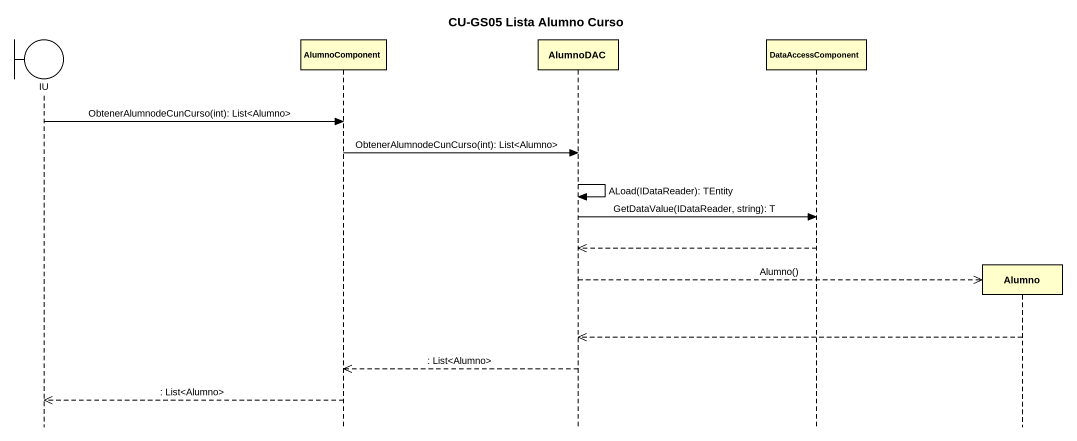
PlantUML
@startuml
title CU-GS05 Lista Alumno Curso
hide footbox
boundary IU
participant AlumnoComponent
participant AlumnoDAC
participant DataAccessComponent
participant Alumno

IU -> AlumnoComponent : ObtenerAlumnodeCunCurso(int): List<Alumno>
AlumnoComponent -> AlumnoDAC : ObtenerAlumnodeCunCurso(int): List<Alumno>
AlumnoDAC -> AlumnoDAC : ALoad(IDataReader): TEntity
AlumnoDAC -> DataAccessComponent : GetDataValue(IDataReader, string): T
DataAccessComponent -->> AlumnoDAC
AlumnoDAC -->> Alumno ** : Alumno()
Alumno -->> AlumnoDAC
AlumnoDAC -->> AlumnoComponent : : List<Alumno>
AlumnoComponent -->> IU : : List<Alumno>
@enduml
